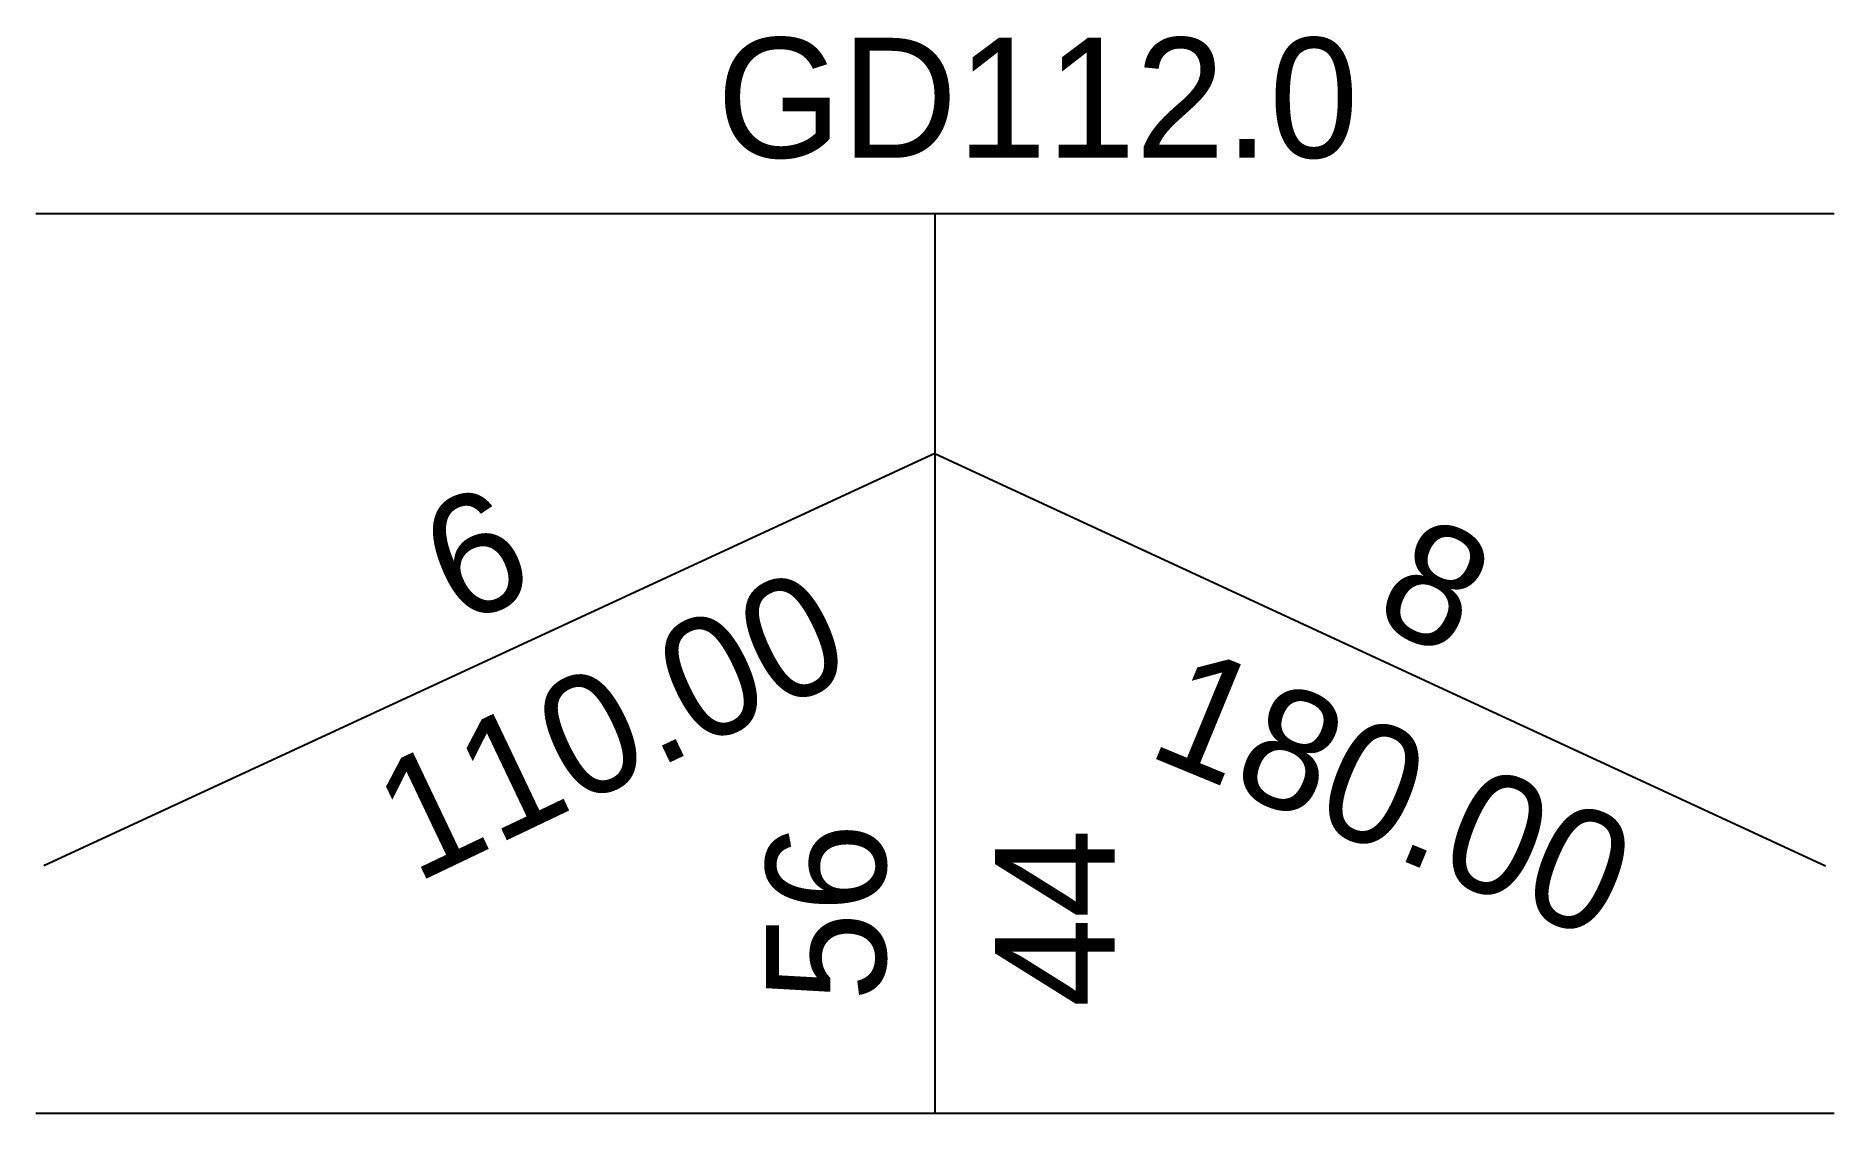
# Model space of a CAD drawing. Header units: metres. Extents: x 9.3 to 39.3, y 9.3 to 27.2.
import ezdxf

# ---------------------------------------------------------------- set-up
doc = ezdxf.new("R2010")
doc.units = ezdxf.units.M

msp = doc.modelspace()

# ---------------------------------------------------------------- linework, layer by layer
for p, q in [((9.33, 24.27), (39.33, 24.27)), ((24.33, 24.27), (24.33, 9.27)), ((24.33, 20.27), (9.46, 13.39)), ((24.33, 20.27), (39.19, 13.39))]:
    msp.add_line(p, q)
msp.add_lwpolyline([(9.33, 9.27), (39.33, 9.27)])

# ---------------------------------------------------------------- texts
msp.add_text('GD112.0', height=2).set_placement((20.69, 25.2))
for s, rotation, p in [('6', 23.19, (16.37, 17.38)), ('8', 334.01, (31.58, 17.5)), ('110.00', 25.51, (15.66, 13.09)), ('180.00', 337.59, (27.83, 15.25)), ('56', 90, (23.51, 11.13)), ('44', 90, (27.33, 11.03))]:
    msp.add_text(s, height=2, rotation=rotation).set_placement(p)

doc.saveas('drawing.dxf')
